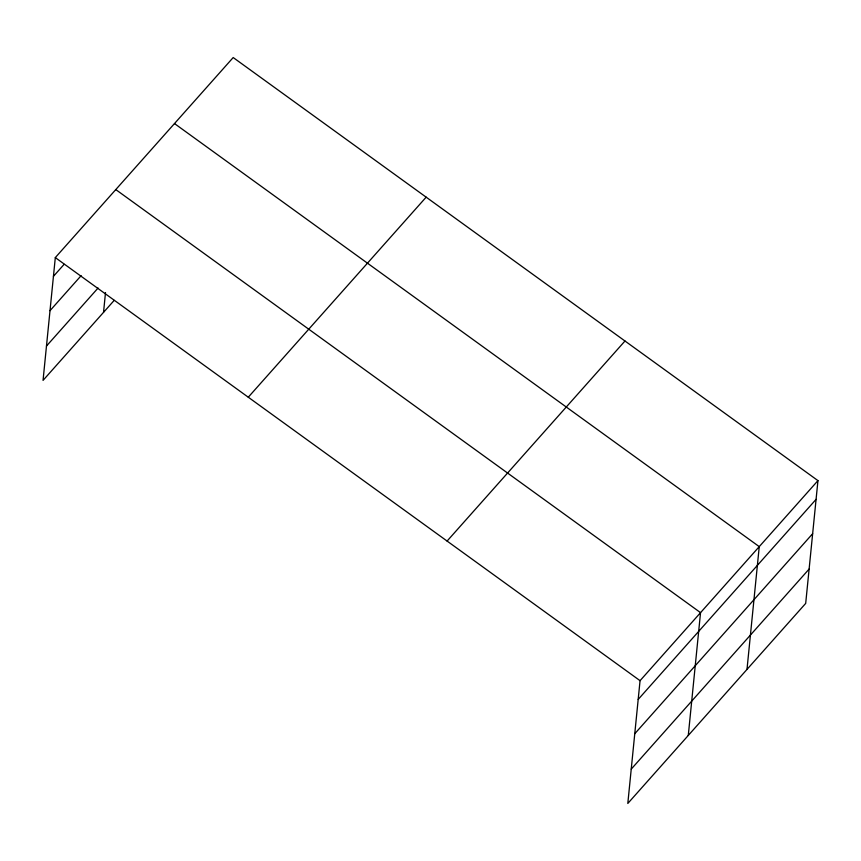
<?xml version="1.0" encoding="UTF-8"?>
<svg xmlns="http://www.w3.org/2000/svg" width="861" height="861" viewBox="0 0 861 861"><rect width="100%" height="100%" fill="white"/><g stroke="black" fill="none" stroke-linecap="round" stroke-linejoin="round"><path stroke-width="1.29" d="M817.95 480.621L640.057 680.674L627.809 803.453L805.692 603.4L817.95 480.621L233.191 57.547L55.308 257.6L43.05 380.379L114.201 300.36M103.535 312.36L105.505 292.557M688.283 735.434L700.542 612.655L115.783 189.581M746.993 669.417L759.251 546.638L174.492 123.564M53.436 276.338L64.112 264.338M50.003 310.67L81.138 275.66M46.472 346.047L98.068 288.037M248.269 397.222L426.163 197.158M447.096 541.063L624.978 340.999M638.195 699.412L816.077 499.358M634.761 733.744L812.655 533.691M631.231 769.121L809.125 569.056M55.308 257.6L640.057 680.674"/></g></svg>
